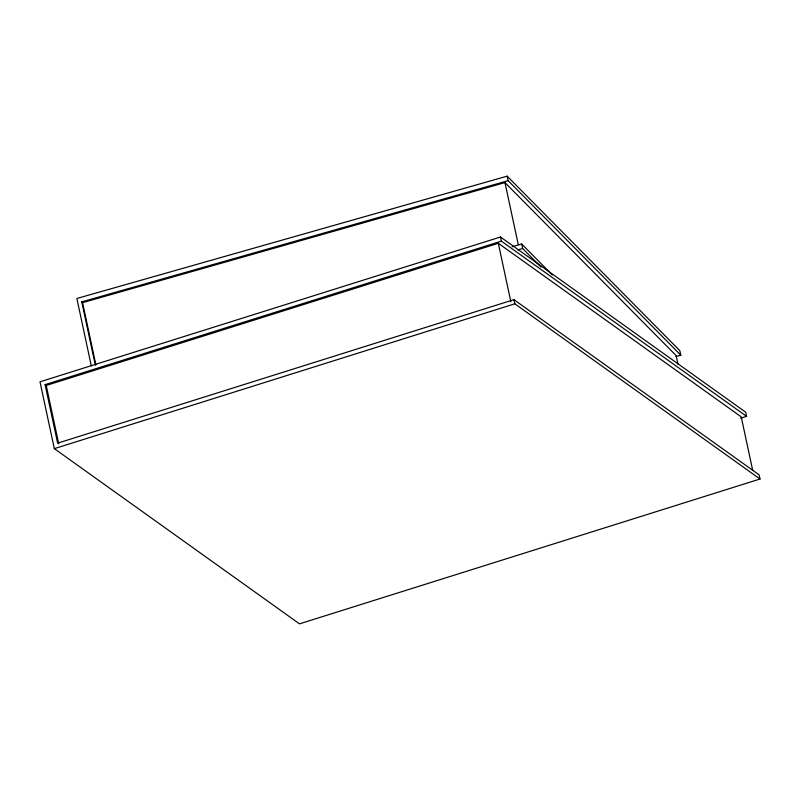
<?xml version="1.0" encoding="UTF-8"?>
<svg xmlns="http://www.w3.org/2000/svg" width="800" height="800" viewBox="0 0 800 800"><rect width="100%" height="100%" fill="white"/><g stroke="black" fill="none" stroke-linecap="round" stroke-linejoin="round"><path stroke-width="1.2" d="M746.57 416.35L745.67 412.19L500.5 236.99L40 381.82L54.33 448.65L299.5 623.85L760 479.01L759.11 474.85L513.93 299.65L57.64 443.16L45.1 384.66L501.39 241.15L746.57 416.35L740.61 418.22M45.1 384.66L46.23 385.47L498.31 243.28L741.23 416.86L752.72 470.49M54.33 448.65L514.82 303.81L760 479.01M675.99 356.55L680.8 355.18L679.83 350.67L507.14 176.15L76.86 298.48L91.34 366.02M95.34 365.22L81.76 301.87L508.11 180.66L680.8 355.18M81.76 301.87L82.56 302.67L504.97 182.59L676.07 355.5L677.9 364.02M512.08 246.74L521.69 244.01L552.37 275.02M517.85 249.89L522.66 248.52L541.07 267.12M507.14 176.15L508.11 180.66M521.69 244.01L522.66 248.52M504.97 182.59L518.29 244.72M500.5 236.99L501.39 241.15M513.93 299.65L514.82 303.81M498.31 243.28L510.85 301.78M82.56 302.67L95.88 364.81M46.23 385.47L58.77 443.97"/></g></svg>
